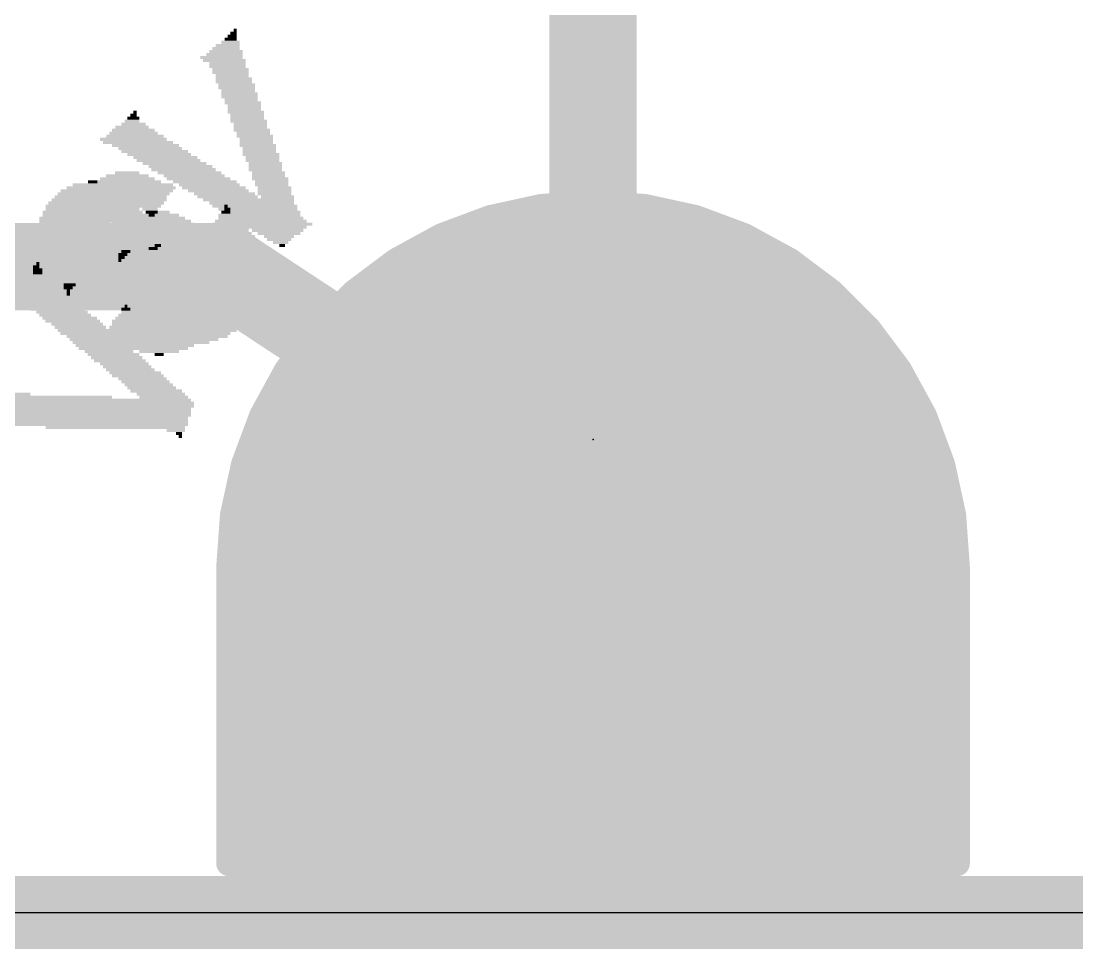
# Model space of a CAD drawing. Extents: x 0 to 53.3, y -0.3 to 28.3.
# Drawn here: x 13.79 to 21.16, y -0.25 to 6.22 of the extents above; entities that cross this region are included whole.
import ezdxf

# ---------------------------------------------------------------- set-up
doc = ezdxf.new("R2010")
doc.units = 0
for name, color, linetype in [('1', 12, 'CONTINUOUS'), ('16', 5, 'CONTINUOUS'), ('17', 110, 'CONTINUOUS'), ('20', 4, 'CONTINUOUS'), ('200', 132, 'CONTINUOUS'), ('201', 6, 'CONTINUOUS'), ('23', 4, 'CONTINUOUS')]:
    doc.layers.add(name, color=color, linetype=linetype)

# ---------------------------------------------------------------- blocks, each defined once
blk = doc.blocks.new('ROUNDP')
at = {"const_width": 0.5}
blk.add_lwpolyline([(0, -0.25, 1), (0, 0.25, 1), (0, -0.25)], format="xyb", dxfattribs=at)
blk = doc.blocks.new('RECT')
blk.add_solid([(-0.5, -0.5), (0.5, -0.5), (-0.5, 0.5), (0.5, 0.5)])

msp = doc.modelspace()

# ---------------------------------------------------------------- linework, layer by layer
at = {"layer": '1'}
for points, const_width in [([(17.4185, 4.9271), (17.0644, 4.8501)], 0.1778), ([(17.78, 4.953), (17.4185, 4.9271)], 0.1778), ([(18.1415, 4.9271), (17.78, 4.953)], 0.1778), ([(18.4956, 4.8501), (18.1415, 4.9271)], 0.1778), ([(17.0644, 4.8501), (16.7248, 4.7235)], 0.1778), ([(18.8352, 4.7235), (18.4956, 4.8501)], 0.1778), ([(16.9317, 4.8006), (18.6284, 4.8006)], 0.1778), ([(10.541, 4.5085), (15.1806, 4.5085)], 0.6096), ([(15.1806, 4.5085), (17.78, 2.794)], 0.6096), ([(16.7248, 4.7235), (16.4068, 4.5498)], 0.1778), ([(19.1532, 4.5498), (18.8352, 4.7235)], 0.1778), ([(16.5405, 4.6228), (19.0195, 4.6228)], 0.1778), ([(16.4068, 4.5498), (16.1167, 4.3326)], 0.1778), ([(19.4433, 4.3326), (19.1532, 4.5498)], 0.1778), ([(16.2668, 4.445), (19.2932, 4.445)], 0.1778), ([(16.1167, 4.3326), (15.8604, 4.0763)], 0.1778), ([(19.6996, 4.0763), (19.4433, 4.3326)], 0.1778), ([(16.0512, 4.2672), (19.5088, 4.2672)], 0.1778), ([(15.8604, 4.0763), (15.6432, 3.7862)], 0.1778), ([(15.8735, 4.0894), (19.6866, 4.0894)], 0.1778), ([(19.9168, 3.7862), (19.6996, 4.0763)], 0.1778), ([(15.7371, 3.9116), (19.8229, 3.9116)], 0.1778), ([(15.6432, 3.7862), (15.4695, 3.4682)], 0.1778), ([(20.0905, 3.4682), (19.9168, 3.7862)], 0.1778), ([(15.6146, 3.7338), (19.9454, 3.7338)], 0.1778), ([(15.5175, 3.556), (20.0425, 3.556)], 0.1778), ([(15.4695, 3.4682), (15.3429, 3.1286)], 0.1778), ([(20.2171, 3.1286), (20.0905, 3.4682)], 0.1778), ([(15.436, 3.3782), (20.124, 3.3782)], 0.1778), ([(15.3697, 3.2004), (20.1903, 3.2004)], 0.1778), ([(15.3429, 3.1286), (15.2659, 2.7745)], 0.1778), ([(20.2941, 2.7745), (20.2171, 3.1286)], 0.1778), ([(15.3198, 3.0226), (20.2402, 3.0226)], 0.1778), ([(15.2812, 2.8448), (20.2789, 2.8448)], 0.1778), ([(15.2659, 2.7745), (15.24, 2.413)], 0.1778), ([(20.32, 2.413), (20.2941, 2.7745)], 0.1778), ([(15.2582, 2.667), (20.3018, 2.667)], 0.1778), ([(15.2454, 2.4892), (20.3146, 2.4892)], 0.1778), ([(15.24, 2.413), (15.24, 0.343)], 0.1778), ([(20.32, 0.343), (20.32, 2.413)], 0.1778), ([(15.24, 2.3114), (20.32, 2.3114)], 0.1778), ([(15.24, 2.1336), (20.32, 2.1336)], 0.1778), ([(15.24, 1.9558), (20.32, 1.9558)], 0.1778), ([(15.24, 1.778), (20.32, 1.778)], 0.1778), ([(15.24, 1.6002), (20.32, 1.6002)], 0.1778), ([(15.24, 1.4224), (20.32, 1.4224)], 0.1778), ([(15.24, 1.2446), (20.32, 1.2446)], 0.1778), ([(15.24, 1.0668), (20.32, 1.0668)], 0.1778), ([(15.24, 0.889), (20.32, 0.889)], 0.1778), ([(15.24, 0.7112), (20.32, 0.7112)], 0.1778), ([(15.24, 0.5334), (20.32, 0.5334)], 0.1778), ([(15.24, 0.3556), (20.32, 0.3556)], 0.1778), ([(15.24, 0.343), (20.32, 0.343)], 0.1778), ([(51.562, 0), (0.254, 0)], 0.508)]:
    msp.add_lwpolyline(points, dxfattribs=dict(at, const_width=const_width))
for points, const_width in [([(17.4153, 4.9715, 1), (17.4217, 4.8828)], 0.0889), ([(17.428, 4.8837, 1), (17.4091, 4.9706)], 0.0889), ([(17.7832, 4.9973, 1), (17.7768, 4.9087)], 0.0889), ([(17.7832, 4.9087, 1), (17.7768, 4.9973)], 0.0889), ([(18.1509, 4.9706, 1), (18.132, 4.8837)], 0.0889), ([(18.1383, 4.8828, 1), (18.1447, 4.9715)], 0.0889), ([(17.055, 4.8935, 1), (17.0738, 4.8067)], 0.0889), ([(17.0799, 4.8085, 1), (17.0489, 4.8918)], 0.0889), ([(18.5111, 4.8918, 1), (18.4801, 4.8085)], 0.0889), ([(18.4862, 4.8067, 1), (18.505, 4.8935)], 0.0889), ([(16.9317, 4.8451, 1), (16.9317, 4.7561)], 0.0889), ([(18.6284, 4.7561, 1), (18.6284, 4.8451)], 0.0889), ([(15.2645, 4.6357, 1), (15.0967, 4.3813)], 0.3048), ([(15.1806, 4.3561, 1), (15.1806, 4.6609)], 0.3048), ([(16.7093, 4.7651, 1), (16.7404, 4.6818)], 0.0889), ([(16.7461, 4.6845, 1), (16.7035, 4.7625)], 0.0889), ([(18.8565, 4.7625, 1), (18.8139, 4.6845)], 0.0889), ([(18.8196, 4.6818, 1), (18.8507, 4.7651)], 0.0889), ([(16.5405, 4.6673, 1), (16.5405, 4.5783)], 0.0889), ([(19.0195, 4.5783, 1), (19.0195, 4.6673)], 0.0889), ([(16.3855, 4.5888, 1), (16.4281, 4.5108)], 0.0889), ([(16.4334, 4.5142, 1), (16.3801, 4.5854)], 0.0889), ([(19.1799, 4.5854, 1), (19.1266, 4.5142)], 0.0889), ([(19.1319, 4.5108, 1), (19.1745, 4.5888)], 0.0889), ([(16.2668, 4.4895, 1), (16.2668, 4.4005)], 0.0889), ([(19.2932, 4.4005, 1), (19.2932, 4.4895)], 0.0889), ([(16.1481, 4.3012, 1), (16.0852, 4.364)], 0.0889), ([(19.4748, 4.364, 1), (19.4119, 4.3012)], 0.0889), ([(16.0512, 4.3117, 1), (16.0512, 4.2227)], 0.0889), ([(16.09, 4.3682, 1), (16.1433, 4.297)], 0.0889), ([(19.4167, 4.297, 1), (19.47, 4.3682)], 0.0889), ([(19.5088, 4.2227, 1), (19.5088, 4.3117)], 0.0889), ([(15.829, 4.1078, 1), (15.8918, 4.0449)], 0.0889), ([(15.896, 4.0497, 1), (15.8248, 4.103)], 0.0889), ([(15.8735, 4.1339, 1), (15.8735, 4.045)], 0.0889), ([(19.7352, 4.103, 1), (19.664, 4.0497)], 0.0889), ([(19.6682, 4.0449, 1), (19.731, 4.1078)], 0.0889), ([(19.6866, 4.045, 1), (19.6866, 4.1339)], 0.0889), ([(15.7371, 3.956, 1), (15.7371, 3.8672)], 0.0889), ([(19.8229, 3.8672, 1), (19.8229, 3.956)], 0.0889), ([(15.6076, 3.8129, 1), (15.6788, 3.7596)], 0.0889), ([(15.6822, 3.7649, 1), (15.6042, 3.8075)], 0.0889), ([(19.9558, 3.8075, 1), (19.8778, 3.7649)], 0.0889), ([(19.8812, 3.7596, 1), (19.9524, 3.8129)], 0.0889), ([(15.6146, 3.7782, 1), (15.6146, 3.6894)], 0.0889), ([(19.9454, 3.6894, 1), (19.9454, 3.7782)], 0.0889), ([(15.5175, 3.6004, 1), (15.5175, 3.5116)], 0.0889), ([(20.0425, 3.5116, 1), (20.0425, 3.6004)], 0.0889), ([(15.5112, 3.4526, 1), (15.4279, 3.4837)], 0.0889), ([(20.1321, 3.4837, 1), (20.0488, 3.4526)], 0.0889), ([(15.436, 3.4226, 1), (15.436, 3.3338)], 0.0889), ([(15.4305, 3.4895, 1), (15.5085, 3.4469)], 0.0889), ([(20.0515, 3.4469, 1), (20.1295, 3.4895)], 0.0889), ([(20.124, 3.3338, 1), (20.124, 3.4226)], 0.0889), ([(15.3697, 3.2449, 1), (15.3697, 3.156)], 0.0889), ([(20.1903, 3.156, 1), (20.1903, 3.2449)], 0.0889), ([(15.3012, 3.1441, 1), (15.3845, 3.1131)], 0.0889), ([(15.3863, 3.1192, 1), (15.2995, 3.138)], 0.0889), ([(20.2605, 3.138, 1), (20.1737, 3.1192)], 0.0889), ([(20.1755, 3.1131, 1), (20.2588, 3.1441)], 0.0889), ([(15.3198, 3.0671, 1), (15.3198, 2.9782)], 0.0889), ([(20.2402, 2.9782, 1), (20.2402, 3.0671)], 0.0889), ([(17.6961, 2.6668, 1), (17.8639, 2.9212)], 0.3048), ([(15.2812, 2.8893, 1), (15.2812, 2.8004)], 0.0889), ([(20.2789, 2.8004, 1), (20.2789, 2.8893)], 0.0889), ([(15.2224, 2.7839, 1), (15.3093, 2.765)], 0.0889), ([(15.3102, 2.7713, 1), (15.2215, 2.7777)], 0.0889), ([(20.3385, 2.7777, 1), (20.2498, 2.7713)], 0.0889), ([(20.2507, 2.765, 1), (20.3376, 2.7839)], 0.0889), ([(15.2582, 2.7115, 1), (15.2582, 2.6226)], 0.0889), ([(20.3018, 2.6226, 1), (20.3018, 2.7115)], 0.0889), ([(15.2454, 2.5337, 1), (15.2454, 2.4448)], 0.0889), ([(20.3146, 2.4448, 1), (20.3146, 2.5337)], 0.0889), ([(15.1957, 2.4162, 1), (15.2843, 2.4098)], 0.0889), ([(15.2844, 2.413, 1), (15.1956, 2.413)], 0.0889), ([(20.3645, 2.413, 1), (20.2755, 2.413)], 0.0889), ([(20.2757, 2.4098, 1), (20.3643, 2.4162)], 0.0889), ([(15.24, 2.3558, 1), (15.24, 2.267)], 0.0889), ([(20.32, 2.267, 1), (20.32, 2.3558)], 0.0889), ([(15.24, 2.178, 1), (15.24, 2.0892)], 0.0889), ([(20.32, 2.0892, 1), (20.32, 2.178)], 0.0889), ([(15.24, 2.0002, 1), (15.24, 1.9113)], 0.0889), ([(20.32, 1.9113, 1), (20.32, 2.0002)], 0.0889), ([(15.24, 1.8225, 1), (15.24, 1.7335)], 0.0889), ([(20.32, 1.7335, 1), (20.32, 1.8225)], 0.0889), ([(15.24, 1.6447, 1), (15.24, 1.5557)], 0.0889), ([(20.32, 1.5557, 1), (20.32, 1.6447)], 0.0889), ([(15.24, 1.4669, 1), (15.24, 1.378)], 0.0889), ([(20.32, 1.378, 1), (20.32, 1.4669)], 0.0889), ([(15.24, 1.2891, 1), (15.24, 1.2002)], 0.0889), ([(20.32, 1.2002, 1), (20.32, 1.2891)], 0.0889), ([(15.24, 1.1113, 1), (15.24, 1.0223)], 0.0889), ([(20.32, 1.0223, 1), (20.32, 1.1113)], 0.0889), ([(15.24, 0.9335, 1), (15.24, 0.8446)], 0.0889), ([(20.32, 0.8446, 1), (20.32, 0.9335)], 0.0889), ([(15.24, 0.7557, 1), (15.24, 0.6668)], 0.0889), ([(20.32, 0.6668, 1), (20.32, 0.7557)], 0.0889), ([(15.24, 0.5778, 1), (15.24, 0.4889)], 0.0889), ([(20.32, 0.4889, 1), (20.32, 0.5778)], 0.0889), ([(15.24, 0.4001, 1), (15.24, 0.3112)], 0.0889), ([(20.32, 0.3112, 1), (20.32, 0.4001)], 0.0889), ([(15.24, 0.3875, 1), (15.24, 0.2986)], 0.0889), ([(15.1956, 0.343, 1), (15.2844, 0.343)], 0.0889), ([(20.2755, 0.343, 1), (20.3645, 0.343)], 0.0889), ([(20.32, 0.2986, 1), (20.32, 0.3875)], 0.0889)]:
    msp.add_lwpolyline(points, format="xyb", dxfattribs=dict(at, const_width=const_width))
at = {"layer": '16'}
for points, const_width in [([(17.78, 6.858), (17.78, 2.794)], 0.6096), ([(17.4185, 4.9271), (17.0644, 4.8501)], 0.1778), ([(17.78, 4.953), (17.4185, 4.9271)], 0.1778), ([(18.1415, 4.9271), (17.78, 4.953)], 0.1778), ([(18.4956, 4.8501), (18.1415, 4.9271)], 0.1778), ([(17.0644, 4.8501), (16.7248, 4.7235)], 0.1778), ([(18.8352, 4.7235), (18.4956, 4.8501)], 0.1778), ([(16.9317, 4.8006), (18.6284, 4.8006)], 0.1778), ([(16.7248, 4.7235), (16.4068, 4.5498)], 0.1778), ([(19.1532, 4.5498), (18.8352, 4.7235)], 0.1778), ([(16.5405, 4.6228), (19.0195, 4.6228)], 0.1778), ([(16.4068, 4.5498), (16.1167, 4.3326)], 0.1778), ([(19.4433, 4.3326), (19.1532, 4.5498)], 0.1778), ([(16.2668, 4.445), (19.2932, 4.445)], 0.1778), ([(16.1167, 4.3326), (15.8604, 4.0763)], 0.1778), ([(19.6996, 4.0763), (19.4433, 4.3326)], 0.1778), ([(16.0512, 4.2672), (19.5088, 4.2672)], 0.1778), ([(15.8604, 4.0763), (15.6432, 3.7862)], 0.1778), ([(15.8735, 4.0894), (19.6866, 4.0894)], 0.1778), ([(19.9168, 3.7862), (19.6996, 4.0763)], 0.1778), ([(15.7371, 3.9116), (19.8229, 3.9116)], 0.1778), ([(15.6432, 3.7862), (15.4695, 3.4682)], 0.1778), ([(20.0905, 3.4682), (19.9168, 3.7862)], 0.1778), ([(15.6146, 3.7338), (19.9454, 3.7338)], 0.1778), ([(15.5175, 3.556), (20.0425, 3.556)], 0.1778), ([(15.4695, 3.4682), (15.3429, 3.1286)], 0.1778), ([(20.2171, 3.1286), (20.0905, 3.4682)], 0.1778), ([(15.436, 3.3782), (20.124, 3.3782)], 0.1778), ([(15.3697, 3.2004), (20.1903, 3.2004)], 0.1778), ([(15.3429, 3.1286), (15.2659, 2.7745)], 0.1778), ([(20.2941, 2.7745), (20.2171, 3.1286)], 0.1778), ([(15.3198, 3.0226), (20.2402, 3.0226)], 0.1778), ([(15.2812, 2.8448), (20.2789, 2.8448)], 0.1778), ([(15.2659, 2.7745), (15.24, 2.413)], 0.1778), ([(20.32, 2.413), (20.2941, 2.7745)], 0.1778), ([(15.2582, 2.667), (20.3018, 2.667)], 0.1778), ([(15.2454, 2.4892), (20.3146, 2.4892)], 0.1778), ([(15.24, 2.413), (15.24, 0.343)], 0.1778), ([(20.32, 0.343), (20.32, 2.413)], 0.1778), ([(15.24, 2.3114), (20.32, 2.3114)], 0.1778), ([(15.24, 2.1336), (20.32, 2.1336)], 0.1778), ([(15.24, 1.9558), (20.32, 1.9558)], 0.1778), ([(15.24, 1.778), (20.32, 1.778)], 0.1778), ([(15.24, 1.6002), (20.32, 1.6002)], 0.1778), ([(15.24, 1.4224), (20.32, 1.4224)], 0.1778), ([(15.24, 1.2446), (20.32, 1.2446)], 0.1778), ([(15.24, 1.0668), (20.32, 1.0668)], 0.1778), ([(15.24, 0.889), (20.32, 0.889)], 0.1778), ([(15.24, 0.7112), (20.32, 0.7112)], 0.1778), ([(15.24, 0.5334), (20.32, 0.5334)], 0.1778), ([(15.24, 0.3556), (20.32, 0.3556)], 0.1778), ([(15.24, 0.343), (20.32, 0.343)], 0.1778), ([(51.562, 0), (0.254, 0)], 0.508)]:
    msp.add_lwpolyline(points, dxfattribs=dict(at, const_width=const_width))
for points, const_width in [([(17.4153, 4.9715, 1), (17.4217, 4.8828)], 0.0889), ([(17.428, 4.8837, 1), (17.4091, 4.9706)], 0.0889), ([(17.7832, 4.9973, 1), (17.7768, 4.9087)], 0.0889), ([(17.7832, 4.9087, 1), (17.7768, 4.9973)], 0.0889), ([(18.1509, 4.9706, 1), (18.132, 4.8837)], 0.0889), ([(18.1383, 4.8828, 1), (18.1447, 4.9715)], 0.0889), ([(17.055, 4.8935, 1), (17.0738, 4.8067)], 0.0889), ([(17.0799, 4.8085, 1), (17.0489, 4.8918)], 0.0889), ([(18.5111, 4.8918, 1), (18.4801, 4.8085)], 0.0889), ([(18.4862, 4.8067, 1), (18.505, 4.8935)], 0.0889), ([(16.9317, 4.8451, 1), (16.9317, 4.7561)], 0.0889), ([(18.6284, 4.7561, 1), (18.6284, 4.8451)], 0.0889), ([(16.7093, 4.7651, 1), (16.7404, 4.6818)], 0.0889), ([(16.7461, 4.6845, 1), (16.7035, 4.7625)], 0.0889), ([(18.8565, 4.7625, 1), (18.8139, 4.6845)], 0.0889), ([(18.8196, 4.6818, 1), (18.8507, 4.7651)], 0.0889), ([(16.5405, 4.6673, 1), (16.5405, 4.5783)], 0.0889), ([(19.0195, 4.5783, 1), (19.0195, 4.6673)], 0.0889), ([(16.3855, 4.5888, 1), (16.4281, 4.5108)], 0.0889), ([(16.4334, 4.5142, 1), (16.3801, 4.5854)], 0.0889), ([(19.1799, 4.5854, 1), (19.1266, 4.5142)], 0.0889), ([(19.1319, 4.5108, 1), (19.1745, 4.5888)], 0.0889), ([(16.2668, 4.4895, 1), (16.2668, 4.4005)], 0.0889), ([(19.2932, 4.4005, 1), (19.2932, 4.4895)], 0.0889), ([(16.1481, 4.3012, 1), (16.0852, 4.364)], 0.0889), ([(19.4748, 4.364, 1), (19.4119, 4.3012)], 0.0889), ([(16.0512, 4.3117, 1), (16.0512, 4.2227)], 0.0889), ([(16.09, 4.3682, 1), (16.1433, 4.297)], 0.0889), ([(19.4167, 4.297, 1), (19.47, 4.3682)], 0.0889), ([(19.5088, 4.2227, 1), (19.5088, 4.3117)], 0.0889), ([(15.829, 4.1078, 1), (15.8918, 4.0449)], 0.0889), ([(15.896, 4.0497, 1), (15.8248, 4.103)], 0.0889), ([(15.8735, 4.1339, 1), (15.8735, 4.045)], 0.0889), ([(19.7352, 4.103, 1), (19.664, 4.0497)], 0.0889), ([(19.6682, 4.0449, 1), (19.731, 4.1078)], 0.0889), ([(19.6866, 4.045, 1), (19.6866, 4.1339)], 0.0889), ([(15.7371, 3.956, 1), (15.7371, 3.8672)], 0.0889), ([(19.8229, 3.8672, 1), (19.8229, 3.956)], 0.0889), ([(15.6076, 3.8129, 1), (15.6788, 3.7596)], 0.0889), ([(15.6822, 3.7649, 1), (15.6042, 3.8075)], 0.0889), ([(19.9558, 3.8075, 1), (19.8778, 3.7649)], 0.0889), ([(19.8812, 3.7596, 1), (19.9524, 3.8129)], 0.0889), ([(15.6146, 3.7782, 1), (15.6146, 3.6894)], 0.0889), ([(19.9454, 3.6894, 1), (19.9454, 3.7782)], 0.0889), ([(15.5175, 3.6004, 1), (15.5175, 3.5116)], 0.0889), ([(20.0425, 3.5116, 1), (20.0425, 3.6004)], 0.0889), ([(15.5112, 3.4526, 1), (15.4279, 3.4837)], 0.0889), ([(20.1321, 3.4837, 1), (20.0488, 3.4526)], 0.0889), ([(15.436, 3.4226, 1), (15.436, 3.3338)], 0.0889), ([(15.4305, 3.4895, 1), (15.5085, 3.4469)], 0.0889), ([(20.0515, 3.4469, 1), (20.1295, 3.4895)], 0.0889), ([(20.124, 3.3338, 1), (20.124, 3.4226)], 0.0889), ([(15.3697, 3.2449, 1), (15.3697, 3.156)], 0.0889), ([(20.1903, 3.156, 1), (20.1903, 3.2449)], 0.0889), ([(15.3012, 3.1441, 1), (15.3845, 3.1131)], 0.0889), ([(15.3863, 3.1192, 1), (15.2995, 3.138)], 0.0889), ([(20.2605, 3.138, 1), (20.1737, 3.1192)], 0.0889), ([(20.1755, 3.1131, 1), (20.2588, 3.1441)], 0.0889), ([(15.3198, 3.0671, 1), (15.3198, 2.9782)], 0.0889), ([(20.2402, 2.9782, 1), (20.2402, 3.0671)], 0.0889), ([(17.6276, 2.794, 1), (17.9324, 2.794)], 0.3048), ([(15.2812, 2.8893, 1), (15.2812, 2.8004)], 0.0889), ([(20.2789, 2.8004, 1), (20.2789, 2.8893)], 0.0889), ([(15.2224, 2.7839, 1), (15.3093, 2.765)], 0.0889), ([(15.3102, 2.7713, 1), (15.2215, 2.7777)], 0.0889), ([(20.3385, 2.7777, 1), (20.2498, 2.7713)], 0.0889), ([(20.2507, 2.765, 1), (20.3376, 2.7839)], 0.0889), ([(15.2582, 2.7115, 1), (15.2582, 2.6226)], 0.0889), ([(20.3018, 2.6226, 1), (20.3018, 2.7115)], 0.0889), ([(15.2454, 2.5337, 1), (15.2454, 2.4448)], 0.0889), ([(20.3146, 2.4448, 1), (20.3146, 2.5337)], 0.0889), ([(15.1957, 2.4162, 1), (15.2843, 2.4098)], 0.0889), ([(15.2844, 2.413, 1), (15.1956, 2.413)], 0.0889), ([(20.3645, 2.413, 1), (20.2755, 2.413)], 0.0889), ([(20.2757, 2.4098, 1), (20.3643, 2.4162)], 0.0889), ([(15.24, 2.3558, 1), (15.24, 2.267)], 0.0889), ([(20.32, 2.267, 1), (20.32, 2.3558)], 0.0889), ([(15.24, 2.178, 1), (15.24, 2.0892)], 0.0889), ([(20.32, 2.0892, 1), (20.32, 2.178)], 0.0889), ([(15.24, 2.0002, 1), (15.24, 1.9113)], 0.0889), ([(20.32, 1.9113, 1), (20.32, 2.0002)], 0.0889), ([(15.24, 1.8225, 1), (15.24, 1.7335)], 0.0889), ([(20.32, 1.7335, 1), (20.32, 1.8225)], 0.0889), ([(15.24, 1.6447, 1), (15.24, 1.5557)], 0.0889), ([(20.32, 1.5557, 1), (20.32, 1.6447)], 0.0889), ([(15.24, 1.4669, 1), (15.24, 1.378)], 0.0889), ([(20.32, 1.378, 1), (20.32, 1.4669)], 0.0889), ([(15.24, 1.2891, 1), (15.24, 1.2002)], 0.0889), ([(20.32, 1.2002, 1), (20.32, 1.2891)], 0.0889), ([(15.24, 1.1113, 1), (15.24, 1.0223)], 0.0889), ([(20.32, 1.0223, 1), (20.32, 1.1113)], 0.0889), ([(15.24, 0.9335, 1), (15.24, 0.8446)], 0.0889), ([(20.32, 0.8446, 1), (20.32, 0.9335)], 0.0889), ([(15.24, 0.7557, 1), (15.24, 0.6668)], 0.0889), ([(20.32, 0.6668, 1), (20.32, 0.7557)], 0.0889), ([(15.24, 0.5778, 1), (15.24, 0.4889)], 0.0889), ([(20.32, 0.4889, 1), (20.32, 0.5778)], 0.0889), ([(15.24, 0.4001, 1), (15.24, 0.3112)], 0.0889), ([(20.32, 0.3112, 1), (20.32, 0.4001)], 0.0889), ([(15.24, 0.3875, 1), (15.24, 0.2986)], 0.0889), ([(15.1956, 0.343, 1), (15.2844, 0.343)], 0.0889), ([(20.2755, 0.343, 1), (20.3645, 0.343)], 0.0889), ([(20.32, 0.2986, 1), (20.32, 0.3875)], 0.0889)]:
    msp.add_lwpolyline(points, format="xyb", dxfattribs=dict(at, const_width=const_width))
at = {"layer": '20'}
msp.add_line((3.2, 0), (48.6, 0), dxfattribs=at)
at = {"layer": '23'}
msp.add_point((17.78, 3.302), dxfattribs=at)

# ---------------------------------------------------------------- block references
at = {"layer": '17', "xscale": 4.216, "yscale": 4.216, "rotation": 180}
msp.add_blockref('ROUNDP', (17.78, 2.794), dxfattribs=at)
msp.add_blockref('ROUNDP', (17.78, 2.794), dxfattribs=at)
at = {"layer": '200'}
for p, xscale, yscale in [((15.2616, 6.1172), 0.0635, 0.0211), ((15.2718, 6.1383), 0.0432, 0.0211), ((15.2832, 6.1595), 0.0203, 0.0213), ((15.2184, 6.0325), 0.1905, 0.0213), ((15.2298, 6.0537), 0.1676, 0.0211), ((15.2502, 6.0748), 0.127, 0.0211), ((15.2514, 6.096), 0.0838, 0.0213), ((15.1879, 5.969), 0.2972, 0.0213), ((15.2095, 5.9902), 0.254, 0.0211), ((15.2197, 6.0113), 0.2337, 0.0211), ((15.2083, 5.9478), 0.2972, 0.0211), ((15.2298, 5.9267), 0.254, 0.0211), ((15.2298, 5.9055), 0.254, 0.0213), ((15.2502, 5.8843), 0.254, 0.0211), ((15.2502, 5.8632), 0.254, 0.0211), ((15.2616, 5.842), 0.2311, 0.0213), ((15.273, 5.8208), 0.254, 0.0211), ((15.273, 5.7997), 0.254, 0.0211), ((15.2933, 5.7785), 0.254, 0.0213), ((15.2933, 5.7573), 0.254, 0.0211), ((15.3035, 5.7362), 0.2337, 0.0211), ((15.3137, 5.715), 0.254, 0.0213), ((15.3137, 5.6938), 0.254, 0.0211), ((15.3251, 5.6727), 0.2311, 0.0211), ((14.5834, 5.588), 0.0229, 0.0213), ((15.3365, 5.6515), 0.254, 0.0213), ((15.3568, 5.588), 0.254, 0.0213), ((15.3467, 5.6303), 0.2337, 0.0211), ((15.3467, 5.6092), 0.2337, 0.0211), ((14.5631, 5.5245), 0.1041, 0.0213), ((14.5732, 5.5457), 0.0838, 0.0211), ((14.5732, 5.5668), 0.0432, 0.0211), ((15.367, 5.5668), 0.2337, 0.0211), ((15.367, 5.5457), 0.2337, 0.0211), ((15.3772, 5.5245), 0.254, 0.0213), ((14.5732, 5.461), 0.2972, 0.0213), ((14.5631, 5.4822), 0.2311, 0.0211), ((14.5732, 5.5033), 0.1702, 0.0211), ((15.3886, 5.5033), 0.2311, 0.0211), ((15.3886, 5.4822), 0.2311, 0.0211), ((15.4, 5.461), 0.254, 0.0213), ((14.5732, 5.3975), 0.4648, 0.0213), ((14.605, 5.3763), 0.4877, 0.0211), ((14.5847, 5.4187), 0.4013, 0.0211), ((14.5732, 5.4398), 0.3378, 0.0211), ((15.4203, 5.4187), 0.254, 0.0211), ((15.4102, 5.4398), 0.2337, 0.0211), ((15.4305, 5.3975), 0.2337, 0.0213), ((15.4305, 5.3763), 0.2337, 0.0211), ((14.6583, 5.3552), 0.4674, 0.0211), ((14.6901, 5.334), 0.4445, 0.0213), ((14.7206, 5.3128), 0.4648, 0.0211), ((15.4407, 5.3552), 0.254, 0.0211), ((15.4521, 5.334), 0.2311, 0.0213), ((15.4521, 5.3128), 0.2311, 0.0211), ((14.7536, 5.2917), 0.4445, 0.0211), ((14.7955, 5.2705), 0.447, 0.0213), ((14.8171, 5.2493), 0.4445, 0.0211), ((14.8603, 5.2282), 0.4445, 0.0211), ((15.4635, 5.2917), 0.254, 0.0211), ((15.4737, 5.2705), 0.2337, 0.0213), ((15.4737, 5.2493), 0.2337, 0.0211), ((15.494, 5.2282), 0.2337, 0.0211), ((14.9009, 5.207), 0.4445, 0.0213), ((14.9225, 5.1858), 0.447, 0.0211), ((14.9644, 5.1647), 0.4445, 0.0211), ((15.494, 5.207), 0.2337, 0.0213), ((15.494, 5.1858), 0.2337, 0.0211), ((15.5156, 5.1647), 0.2311, 0.0211), ((14.2773, 5.08), 0.254, 0.0213), ((14.2888, 5.1012), 0.0635, 0.0211), ((14.9974, 5.1435), 0.4242, 0.0213), ((15.0279, 5.1223), 0.4445, 0.0211), ((15.0711, 5.1012), 0.4445, 0.0211), ((15.1028, 5.08), 0.4216, 0.0213), ((15.5156, 5.1435), 0.2311, 0.0213), ((15.527, 5.1223), 0.254, 0.0211), ((15.5372, 5.1012), 0.2337, 0.0211), ((15.5372, 5.08), 0.2337, 0.0213), ((14.2875, 5.0165), 0.4877, 0.0213), ((14.2888, 5.0377), 0.4445, 0.0211), ((14.2875, 5.0588), 0.3607, 0.0211), ((15.1346, 5.0588), 0.4445, 0.0211), ((15.1651, 5.0377), 0.4242, 0.0211), ((15.2083, 5.0165), 0.4242, 0.0213), ((15.5575, 5.0588), 0.2337, 0.0211), ((15.5575, 5.0377), 0.2337, 0.0211), ((15.5575, 5.0165), 0.2337, 0.0213), ((14.2875, 4.9318), 0.6553, 0.0211), ((14.2875, 4.953), 0.6147, 0.0213), ((14.2875, 4.9742), 0.569, 0.0211), ((14.2875, 4.9953), 0.5283, 0.0211), ((15.2298, 4.9953), 0.4216, 0.0211), ((15.3772, 4.9742), 0.635, 0.0211), ((15.3988, 4.953), 0.5918, 0.0213), ((15.4203, 4.9318), 0.5944, 0.0211), ((15.5791, 4.9953), 0.2311, 0.0211), ((14.2888, 4.8895), 0.6985, 0.0213), ((14.4158, 4.8683), 0.9525, 0.0211), ((14.2875, 4.9107), 0.6553, 0.0211), ((14.7625, 4.8895), 0.127, 0.0213), ((15.4419, 4.9107), 0.5512, 0.0211), ((15.4737, 4.8895), 0.5283, 0.0213), ((15.4838, 4.8683), 0.508, 0.0211), ((14.0551, 4.826), 0.2769, 0.0213), ((14.0754, 4.8472), 0.3175, 0.0211), ((14.0437, 4.8048), 0.254, 0.0211), ((14.0437, 4.7837), 0.254, 0.0211), ((14.6469, 4.8472), 0.5715, 0.0211), ((14.6901, 4.826), 0.5715, 0.0213), ((14.7104, 4.8048), 0.5715, 0.0211), ((14.7434, 4.7837), 0.5918, 0.0211), ((15.5156, 4.8472), 0.4851, 0.0211), ((15.5473, 4.826), 0.4674, 0.0213), ((15.5791, 4.8048), 0.4851, 0.0211), ((15.5791, 4.7837), 0.4039, 0.0211), ((14.0233, 4.7625), 0.254, 0.0213), ((14.0233, 4.7413), 0.254, 0.0211), ((14.0233, 4.7202), 0.254, 0.0211), ((14.7637, 4.7625), 0.5918, 0.0213), ((14.7752, 4.7413), 0.6147, 0.0211), ((14.7955, 4.7202), 0.6147, 0.0211), ((15.5791, 4.7625), 0.3581, 0.0213), ((15.5893, 4.7413), 0.2972, 0.0211), ((15.5893, 4.7202), 0.2108, 0.0211), ((14.0233, 4.699), 0.254, 0.0213), ((14.0233, 4.6778), 0.254, 0.0211), ((14.0335, 4.6567), 0.2337, 0.0211), ((14.0437, 4.6355), 0.254, 0.0213), ((14.8171, 4.6778), 0.6579, 0.0211), ((14.5732, 4.6567), 0.1702, 0.0211), ((14.5415, 4.6355), 0.1067, 0.0213), ((14.8057, 4.699), 0.635, 0.0213), ((14.9441, 4.6567), 0.4039, 0.0211), ((14.986, 4.6355), 0.3607, 0.0213), ((15.5893, 4.699), 0.1702, 0.0213), ((15.6007, 4.6778), 0.1067, 0.0211), ((15.6108, 4.6567), 0.0406, 0.0211), ((14.0437, 4.6143), 0.254, 0.0211), ((14.0653, 4.5932), 0.2972, 0.0211), ((14.0868, 4.572), 0.2946, 0.0213), ((14.4996, 4.5932), 0.0635, 0.0211), ((14.4894, 4.572), 0.0432, 0.0213), ((14.5199, 4.6143), 0.0635, 0.0211), ((15.0076, 4.6143), 0.3175, 0.0211), ((15.0279, 4.5932), 0.3175, 0.0211), ((15.0609, 4.572), 0.2972, 0.0213), ((14.0983, 4.5508), 0.3175, 0.0211), ((14.1186, 4.5297), 0.3175, 0.0211), ((14.1186, 4.5085), 0.2769, 0.0213), ((14.1072, 4.4873), 0.254, 0.0211), ((14.478, 4.5508), 0.0203, 0.0211), ((15.0711, 4.5508), 0.2769, 0.0211), ((15.0711, 4.5297), 0.2769, 0.0211), ((15.0914, 4.4873), 0.2769, 0.0211), ((15.0813, 4.5085), 0.2565, 0.0213), ((14.1186, 4.4662), 0.2311, 0.0211), ((14.1186, 4.445), 0.1905, 0.0213), ((14.1186, 4.4238), 0.1499, 0.0211), ((15.1028, 4.4662), 0.254, 0.0211), ((15.1028, 4.445), 0.254, 0.0213), ((15.1028, 4.4238), 0.254, 0.0211), ((14.13, 4.4027), 0.127, 0.0211), ((14.1288, 4.3815), 0.0838, 0.0213), ((14.1186, 4.3603), 0.0635, 0.0211), ((14.1186, 4.3392), 0.0229, 0.0211), ((15.1028, 4.4027), 0.254, 0.0211), ((15.1028, 4.3815), 0.254, 0.0213), ((15.1028, 4.3603), 0.254, 0.0211), ((15.1028, 4.3392), 0.254, 0.0211), ((14.1186, 4.318), 0.0229, 0.0213), ((15.0914, 4.2968), 0.2769, 0.0211), ((15.0914, 4.2757), 0.2769, 0.0211), ((15.1028, 4.318), 0.254, 0.0213), ((14.5199, 4.2122), 0.0635, 0.0211), ((14.5415, 4.191), 0.1067, 0.0213), ((14.5212, 4.2333), 0.0203, 0.0211), ((15.0393, 4.191), 0.2946, 0.0213), ((15.0609, 4.2122), 0.2972, 0.0211), ((15.0711, 4.2545), 0.2769, 0.0213), ((15.0711, 4.2333), 0.2769, 0.0211), ((14.7955, 4.1275), 0.7417, 0.0213), ((14.5631, 4.1487), 0.2311, 0.0211), ((14.5415, 4.1698), 0.1473, 0.0211), ((14.986, 4.1487), 0.3607, 0.0211), ((15.0178, 4.1698), 0.3378, 0.0211), ((14.7434, 4.0428), 0.7188, 0.0211), ((14.7536, 4.064), 0.7391, 0.0213), ((14.7752, 4.0852), 0.7417, 0.0211), ((14.7853, 4.1063), 0.7214, 0.0211), ((14.7218, 4.0217), 0.7214, 0.0211), ((14.7422, 4.0005), 0.635, 0.0213), ((14.7434, 3.9793), 0.5512, 0.0211), ((14.7536, 3.9582), 0.4851, 0.0211), ((14.7523, 3.937), 0.4013, 0.0213), ((14.7536, 3.9158), 0.2769, 0.0211), ((14.7536, 3.8947), 0.0635, 0.0211)]:
    msp.add_blockref('RECT', p, dxfattribs=dict(at, xscale=xscale, yscale=yscale))
at = {"layer": '201', "rotation": 180}
for p, xscale, yscale in [((14.5301, 5.1647), 0.1702, 0.0211), ((14.5732, 5.08), 0.5512, 0.0213), ((14.5415, 5.1012), 0.447, 0.0211), ((14.5313, 5.1223), 0.381, 0.0211), ((14.5301, 5.1435), 0.2972, 0.0213), ((14.5301, 5.0165), 0.5918, 0.0213), ((14.5517, 5.0377), 0.5944, 0.0211), ((14.5732, 5.0588), 0.5918, 0.0211), ((14.4882, 4.953), 0.5944, 0.0213), ((14.351, 4.9318), 0.32, 0.0211), ((14.5098, 4.9953), 0.5918, 0.0211), ((14.5098, 4.9742), 0.5918, 0.0211), ((14.6685, 4.9318), 0.193, 0.0211), ((15.2184, 4.9318), 0.0229, 0.0211), ((14.3193, 4.9107), 0.2972, 0.0211), ((14.3078, 4.8895), 0.2743, 0.0213), ((14.2977, 4.8683), 0.254, 0.0211), ((14.6888, 4.9107), 0.1067, 0.0211), ((14.7003, 4.8895), 0.0838, 0.0213), ((14.7003, 4.8683), 0.0432, 0.0211), ((15.2184, 4.8683), 0.1041, 0.0211), ((15.2184, 4.8895), 0.0635, 0.0213), ((15.2286, 4.9107), 0.0432, 0.0211), ((14.2773, 4.826), 0.254, 0.0213), ((14.2773, 4.8048), 0.254, 0.0211), ((14.2773, 4.7837), 0.254, 0.0211), ((14.2875, 4.8472), 0.2337, 0.0211), ((15.24, 4.7837), 0.2743, 0.0211), ((15.24, 4.8048), 0.2337, 0.0211), ((15.2387, 4.826), 0.1905, 0.0213), ((15.24, 4.8472), 0.1473, 0.0211), ((14.2773, 4.7625), 0.254, 0.0213), ((14.2773, 4.7413), 0.254, 0.0211), ((14.2875, 4.7202), 0.2337, 0.0211), ((15.24, 4.7202), 0.3607, 0.0211), ((15.2387, 4.7413), 0.3175, 0.0211), ((15.24, 4.7625), 0.2743, 0.0213), ((14.2977, 4.699), 0.254, 0.0213), ((14.3078, 4.6778), 0.2743, 0.0211), ((14.3078, 4.6567), 0.2743, 0.0211), ((14.3396, 4.6355), 0.2972, 0.0213), ((14.7104, 4.6355), 0.0635, 0.0213), ((14.7434, 4.6567), 0.0432, 0.0211), ((15.2616, 4.699), 0.3175, 0.0213), ((15.2819, 4.6778), 0.3175, 0.0211), ((15.2921, 4.6567), 0.2972, 0.0211), ((15.3137, 4.6355), 0.2946, 0.0213), ((14.3612, 4.6143), 0.3404, 0.0211), ((14.4678, 4.5932), 0.508, 0.0211), ((14.478, 4.572), 0.4877, 0.0213), ((14.6888, 4.6143), 0.1067, 0.0211), ((15.3238, 4.6143), 0.2743, 0.0211), ((15.3454, 4.572), 0.2769, 0.0213), ((15.334, 4.5932), 0.254, 0.0211), ((13.8951, 4.5085), 0.0432, 0.0213), ((13.9052, 4.4873), 0.0635, 0.0211), ((13.9065, 4.5297), 0.0203, 0.0211), ((14.478, 4.5508), 0.4877, 0.0211), ((14.4882, 4.5297), 0.4674, 0.0211), ((14.4996, 4.5085), 0.4445, 0.0213), ((14.5098, 4.4873), 0.4242, 0.0211), ((15.3568, 4.5508), 0.254, 0.0211), ((15.3568, 4.5297), 0.254, 0.0211), ((15.3568, 4.5085), 0.254, 0.0213), ((15.367, 4.4873), 0.2337, 0.0211), ((13.9065, 4.445), 0.1067, 0.0213), ((13.9167, 4.4238), 0.127, 0.0211), ((13.9052, 4.4662), 0.0635, 0.0211), ((14.5199, 4.4662), 0.4039, 0.0211), ((14.5415, 4.445), 0.3607, 0.0213), ((14.5631, 4.4238), 0.3175, 0.0211), ((15.3568, 4.4238), 0.254, 0.0211), ((15.367, 4.4662), 0.2337, 0.0211), ((15.367, 4.445), 0.2337, 0.0213), ((13.9484, 4.3392), 0.2769, 0.0211), ((13.9484, 4.3603), 0.2311, 0.0211), ((13.9383, 4.3815), 0.2108, 0.0213), ((13.9383, 4.4027), 0.1702, 0.0211), ((14.6164, 4.4027), 0.2108, 0.0211), ((14.6266, 4.3815), 0.2311, 0.0213), ((14.6266, 4.3603), 0.2311, 0.0211), ((14.638, 4.3392), 0.254, 0.0211), ((15.3454, 4.3603), 0.2769, 0.0211), ((15.3454, 4.3392), 0.2769, 0.0211), ((15.3568, 4.4027), 0.254, 0.0211), ((15.3568, 4.3815), 0.254, 0.0213), ((13.9802, 4.2757), 0.381, 0.0211), ((13.9586, 4.318), 0.2972, 0.0213), ((13.9687, 4.2968), 0.3175, 0.0211), ((14.6482, 4.318), 0.2743, 0.0213), ((14.6583, 4.2968), 0.2946, 0.0211), ((14.6787, 4.2757), 0.2946, 0.0211), ((15.3022, 4.2757), 0.3175, 0.0211), ((15.3137, 4.2968), 0.2946, 0.0211), ((15.3238, 4.318), 0.2743, 0.0213), ((13.9916, 4.2333), 0.4445, 0.0211), ((13.9903, 4.2545), 0.4013, 0.0213), ((14.0437, 4.2122), 0.381, 0.0211), ((14.0754, 4.191), 0.3581, 0.0213), ((14.7003, 4.2545), 0.3378, 0.0213), ((14.732, 4.2333), 0.3607, 0.0211), ((14.986, 4.2122), 0.8687, 0.0211), ((14.9962, 4.191), 0.8484, 0.0213), ((15.2603, 4.2333), 0.3607, 0.0211), ((15.2819, 4.2545), 0.3175, 0.0213), ((14.097, 4.1698), 0.3607, 0.0211), ((14.1275, 4.1487), 0.381, 0.0211), ((14.1503, 4.1275), 0.381, 0.0213), ((14.9962, 4.1698), 0.8026, 0.0211), ((14.9962, 4.1487), 0.762, 0.0211), ((14.9962, 4.1275), 0.7214, 0.0213), ((14.1808, 4.1063), 0.3607, 0.0211), ((14.2024, 4.0852), 0.3581, 0.0211), ((14.224, 4.064), 0.3607, 0.0213), ((14.2443, 4.0428), 0.3607, 0.0211), ((14.9962, 4.1063), 0.6756, 0.0211), ((14.9962, 4.0852), 0.635, 0.0211), ((14.9962, 4.064), 0.5944, 0.0213), ((14.9962, 4.0428), 0.508, 0.0211), ((14.2875, 4.0217), 0.3607, 0.0211), ((14.3078, 4.0005), 0.3607, 0.0213), ((14.3307, 3.9793), 0.3607, 0.0211), ((15.0076, 4.0217), 0.4445, 0.0211), ((14.9962, 4.0005), 0.3404, 0.0213), ((15.0076, 3.9793), 0.1905, 0.0211), ((14.351, 3.9582), 0.3607, 0.0211), ((14.3713, 3.937), 0.3607, 0.0213), ((14.4031, 3.9158), 0.3378, 0.0211), ((14.4348, 3.8947), 0.3607, 0.0211), ((14.4564, 3.8735), 0.3581, 0.0213), ((14.478, 3.8523), 0.3607, 0.0211), ((14.5098, 3.8312), 0.3378, 0.0211), ((14.5301, 3.81), 0.3378, 0.0213), ((14.5517, 3.7888), 0.3404, 0.0211), ((14.5847, 3.7677), 0.3607, 0.0211), ((14.605, 3.7465), 0.3607, 0.0213), ((14.6368, 3.7253), 0.3378, 0.0211), ((14.6571, 3.7042), 0.3378, 0.0211), ((14.6799, 3.683), 0.3378, 0.0213), ((13.7046, 3.6195), 0.2972, 0.0213), ((14.7003, 3.6618), 0.3378, 0.0211), ((14.732, 3.6407), 0.3607, 0.0211), ((14.7637, 3.6195), 0.3378, 0.0213), ((14.2558, 3.556), 1.4808, 0.0213), ((14.2558, 3.5348), 1.4808, 0.0211), ((13.9802, 3.5983), 0.889, 0.0211), ((14.2558, 3.5772), 1.4402, 0.0211), ((14.7841, 3.5983), 0.3378, 0.0211), ((14.2342, 3.4925), 1.4834, 0.0213), ((14.2342, 3.4713), 1.4834, 0.0211), ((14.2456, 3.5137), 1.4605, 0.0211), ((14.2126, 3.4502), 1.4808, 0.0211), ((14.2126, 3.429), 1.4808, 0.0213), ((14.2126, 3.4078), 1.4808, 0.0211), ((14.4463, 3.3867), 0.9728, 0.0211), ((14.8692, 3.3655), 0.127, 0.0213), ((14.8908, 3.3443), 0.0432, 0.0211), ((14.9009, 3.3232), 0.0229, 0.0211)]:
    msp.add_blockref('RECT', p, dxfattribs=dict(at, xscale=xscale, yscale=yscale))

doc.saveas('drawing.dxf')
